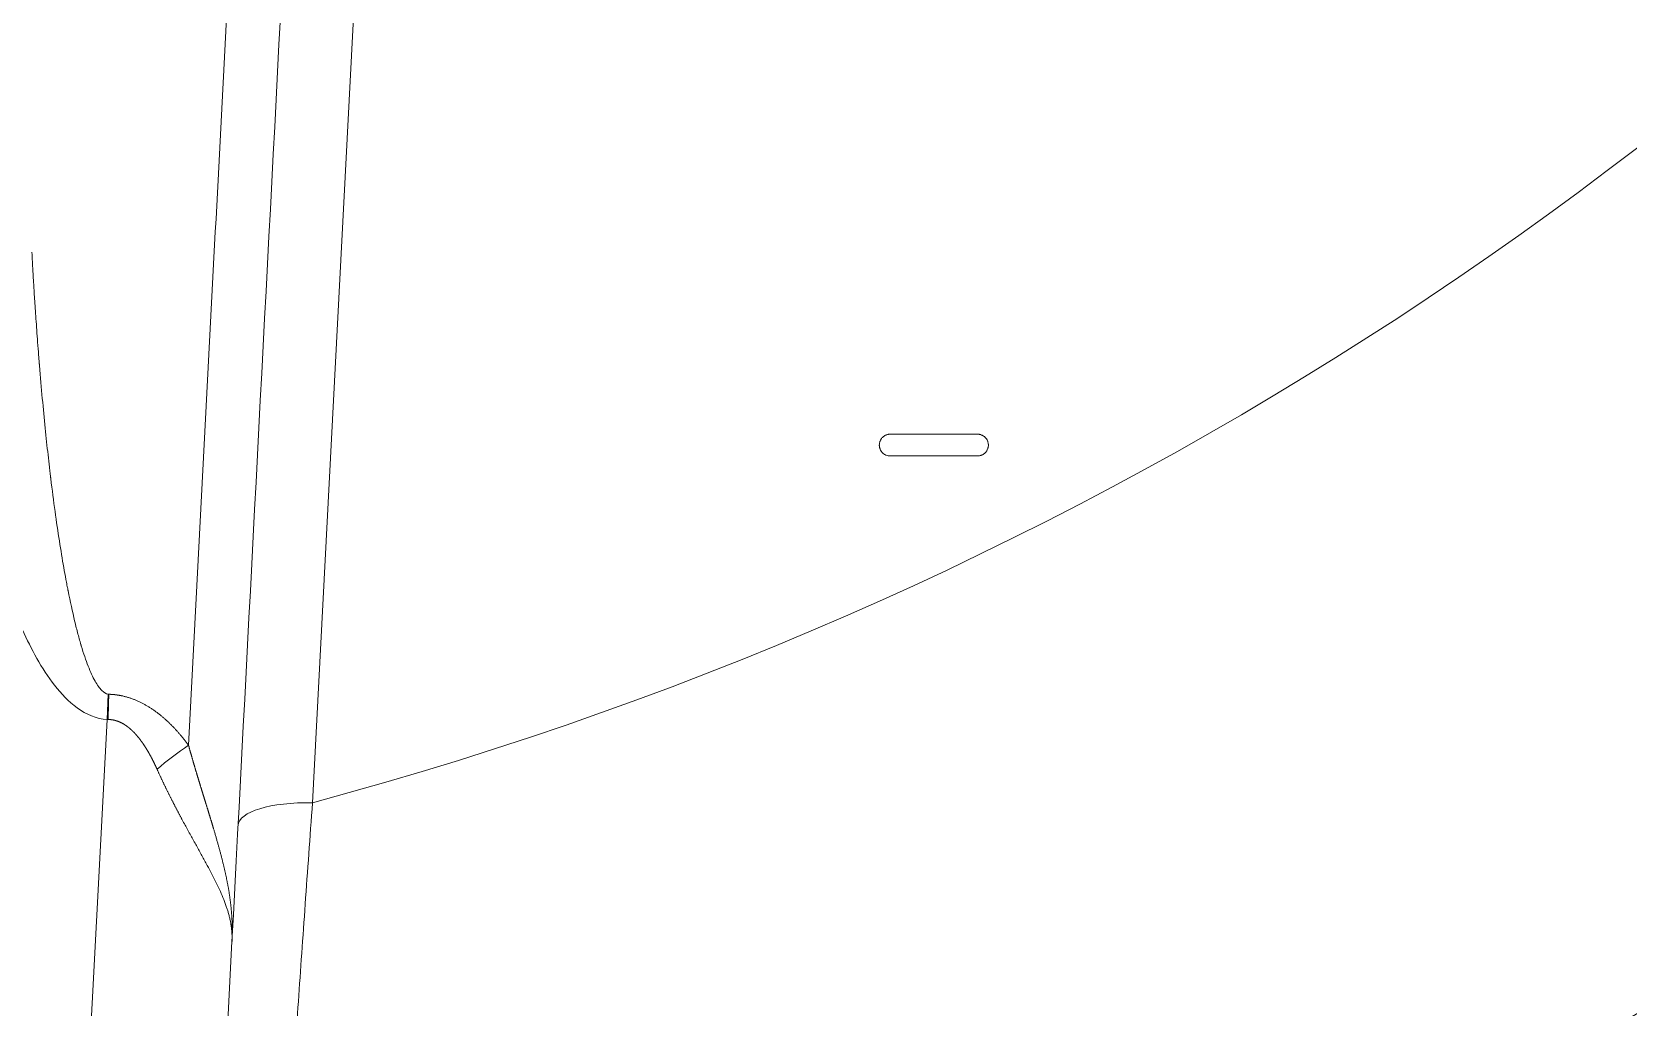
# Model space of a CAD drawing. Header units: millimetres. Extents: x 4664 to 8864, y -38 to 2932.
# Drawn here: x 5828.8 to 5879.8, y 1046.6 to 1077.7 of the extents above; entities that cross this region are included whole.
import ezdxf

# ---------------------------------------------------------------- set-up
doc = ezdxf.new("R2010")
doc.units = ezdxf.units.MM

msp = doc.modelspace()

# ---------------------------------------------------------------- linework, layer by layer
at = {"lineweight": 5}
for p, q in [((5843.507, 1162.505), (5837.773, 1053.09)), ((5859.009, 1064.862), (5856.223, 1064.862)), ((5856.223, 1064.166), (5859.009, 1064.166)), ((5831.215, 1055.749), (5831.247, 1056.558)), ((5830.207, 1036.528), (5831.215, 1055.749)), ((5835.202, 1048.656), (5834.235, 1030.206))]:
    msp.add_line(p, q, dxfattribs=at)
for radius, start, end in [(143.338, 281.4552, 357.26473), (120.442, 285.01823, 356.70933)]:
    msp.add_arc((5806.563, 1169.419), radius, start, end, dxfattribs=at)
for centre, major_axis, ratio, start_param, end_param in [((5831.269, 1055.747), (0.063, 2.611), 0.007773, 1.256835, 1.570575), ((5833.816, 1054.106), (2.1, 1.553), 0.256536, 1.383356, 1.872733), ((5838.005, 1052.226), (2.608, -0.137), 0.327583, 1.676949, 3.141593)]:
    msp.add_ellipse(centre, major_axis=major_axis, ratio=ratio, start_param=start_param, end_param=end_param, dxfattribs=at)
for points, knots in [([(5833.816, 1054.925), (5834.042, 1059.267), (5834.27, 1063.635), (5834.613, 1070.225), (5834.728, 1072.427), (5834.959, 1076.843), (5835.305, 1083.485), (5835.77, 1092.402), (5836.121, 1099.13), (5836.355, 1103.624), (5836.473, 1105.874), (5837.061, 1117.146), (5837.534, 1126.22), (5838.484, 1144.432), (5838.96, 1153.569), (5839.437, 1162.711)], [0, 0, 0, 0, 0.125, 0.125, 0.1875, 0.1875, 0.25, 0.375, 0.4375, 0.4375, 0.5, 0.5, 0.75, 0.75, 1, 1, 1, 1]), ([(5841.173, 1162.591), (5840.665, 1152.9), (5840.158, 1143.216), (5839.148, 1123.943), (5838.644, 1114.332), (5837.145, 1085.732), (5836.16, 1066.942), (5835.202, 1048.656)], [0, 0, 0, 0, 0.25, 0.25, 0.5, 0.5, 1, 1, 1, 1]), ([(5831.215, 1055.749), (5830.866, 1055.763), (5830.542, 1055.913), (5829.983, 1056.32), (5829.748, 1056.573), (5829.114, 1057.385), (5828.792, 1057.993), (5827.958, 1059.851), (5827.574, 1061.172), (5826.96, 1063.811), (5826.735, 1065.144), (5826.393, 1067.827), (5826.277, 1069.177), (5826.205, 1070.534)], [0, 0, 0, 0, 0.0625, 0.0625, 0.125, 0.125, 0.25, 0.25, 0.5, 0.5, 0.75, 0.75, 1, 1, 1, 1]), ([(5828.814, 1070.671), (5828.814, 1070.671), (5828.816, 1070.632), (5828.822, 1070.518), (5828.83, 1070.367), (5828.835, 1070.272), (5828.848, 1070.046), (5828.855, 1069.914), (5828.873, 1069.612), (5828.883, 1069.442), (5828.907, 1069.066), (5828.921, 1068.858), (5828.952, 1068.406), (5828.969, 1068.162), (5828.998, 1067.766), (5829.009, 1067.63), (5829.025, 1067.418), (5829.034, 1067.311), (5829.044, 1067.182), (5829.049, 1067.117), (5829.052, 1067.084), (5829.053, 1067.068), (5829.054, 1067.06), (5829.054, 1067.055), (5829.054, 1067.053), (5829.054, 1067.052), (5829.054, 1067.052), (5829.054, 1067.052), (5829.054, 1067.052), (5829.054, 1067.051), (5829.054, 1067.051), (5829.054, 1067.051), (5829.084, 1066.687), (5829.115, 1066.338), (5829.176, 1065.673), (5829.206, 1065.356), (5829.267, 1064.756), (5829.298, 1064.471), (5829.343, 1064.069), (5829.365, 1063.874), (5829.391, 1063.657), (5829.404, 1063.551), (5829.41, 1063.499), (5829.413, 1063.473), (5829.415, 1063.46), (5829.415, 1063.453), (5829.416, 1063.45), (5829.416, 1063.448), (5829.416, 1063.447), (5829.416, 1063.447), (5829.416, 1063.447), (5829.416, 1063.447), (5829.416, 1063.447), (5829.416, 1063.447), (5829.416, 1063.447), (5829.461, 1063.08), (5829.506, 1062.73), (5829.598, 1062.065), (5829.644, 1061.75), (5829.737, 1061.153), (5829.784, 1060.871), (5829.853, 1060.475), (5829.876, 1060.347), (5829.911, 1060.162), (5829.928, 1060.071), (5829.948, 1059.967), (5829.958, 1059.916), (5829.963, 1059.891), (5829.965, 1059.878), (5829.967, 1059.872), (5829.967, 1059.869), (5829.968, 1059.867), (5829.968, 1059.867), (5829.968, 1059.866), (5829.968, 1059.866), (5829.968, 1059.866), (5829.968, 1059.866), (5829.968, 1059.866), (5829.968, 1059.866), (5830.038, 1059.513), (5830.108, 1059.19), (5830.214, 1058.749), (5830.249, 1058.61), (5830.301, 1058.412), (5830.327, 1058.316), (5830.358, 1058.209), (5830.373, 1058.156), (5830.381, 1058.13), (5830.385, 1058.118), (5830.386, 1058.111), (5830.387, 1058.108), (5830.388, 1058.106), (5830.388, 1058.106), (5830.388, 1058.105), (5830.388, 1058.105), (5830.388, 1058.105), (5830.388, 1058.105), (5830.388, 1058.105), (5830.388, 1058.105), (5830.388, 1058.105), (5830.462, 1057.858), (5830.536, 1057.64), (5830.683, 1057.264), (5830.756, 1057.105), (5830.901, 1056.847), (5830.973, 1056.748), (5831.113, 1056.608), (5831.181, 1056.568), (5831.247, 1056.558)], [0, 0, 0, 0, 0.03125, 0.0625, 0.0625, 0.09375, 0.09375, 0.125, 0.125, 0.15625, 0.15625, 0.1875, 0.1875, 0.21875, 0.21875, 0.234375, 0.234375, 0.242187, 0.246094, 0.248047, 0.249023, 0.249512, 0.249756, 0.249878, 0.249939, 0.249969, 0.249985, 0.249992, 0.249996, 0.249998, 0.249998, 0.25, 0.25, 0.3125, 0.3125, 0.375, 0.375, 0.4375, 0.4375, 0.46875, 0.484375, 0.492187, 0.496094, 0.498047, 0.499023, 0.499512, 0.499756, 0.499878, 0.499939, 0.499969, 0.499985, 0.499992, 0.499996, 0.499996, 0.5, 0.5, 0.5625, 0.5625, 0.625, 0.625, 0.6875, 0.6875, 0.71875, 0.71875, 0.734375, 0.742187, 0.746094, 0.748047, 0.749023, 0.749512, 0.749756, 0.749878, 0.749939, 0.749969, 0.749985, 0.749992, 0.749996, 0.749996, 0.75, 0.75, 0.8125, 0.8125, 0.84375, 0.84375, 0.859375, 0.867187, 0.871094, 0.873047, 0.874023, 0.874512, 0.874756, 0.874878, 0.874939, 0.874969, 0.874985, 0.874992, 0.874996, 0.874998, 0.874998, 0.875, 0.875, 0.90625, 0.90625, 0.9375, 0.9375, 0.96875, 0.96875, 1, 1, 1, 1]), ([(5856.223, 1064.862), (5856.211, 1064.862), (5856.188, 1064.861), (5856.153, 1064.856), (5856.131, 1064.85), (5856.114, 1064.845), (5856.108, 1064.843), (5856.097, 1064.839), (5856.092, 1064.837), (5856.076, 1064.83), (5856.055, 1064.82), (5856.035, 1064.807), (5856.023, 1064.799), (5856.02, 1064.797), (5856.015, 1064.794), (5856.013, 1064.792), (5856.006, 1064.787), (5856.001, 1064.783), (5855.988, 1064.772), (5855.971, 1064.756), (5855.956, 1064.738), (5855.945, 1064.724), (5855.942, 1064.72), (5855.935, 1064.71), (5855.932, 1064.705), (5855.916, 1064.681), (5855.906, 1064.66), (5855.896, 1064.634), (5855.894, 1064.628), (5855.89, 1064.618), (5855.889, 1064.612), (5855.884, 1064.596), (5855.882, 1064.585), (5855.876, 1064.551), (5855.874, 1064.529), (5855.875, 1064.501), (5855.875, 1064.495), (5855.876, 1064.484), (5855.877, 1064.478), (5855.879, 1064.462), (5855.882, 1064.44), (5855.888, 1064.419), (5855.893, 1064.403), (5855.895, 1064.398), (5855.899, 1064.387), (5855.901, 1064.382), (5855.912, 1064.356), (5855.922, 1064.337), (5855.941, 1064.31), (5855.948, 1064.301), (5855.958, 1064.288), (5855.962, 1064.284), (5855.97, 1064.275), (5855.973, 1064.271), (5855.993, 1064.252), (5856.01, 1064.238), (5856.038, 1064.219), (5856.048, 1064.213), (5856.06, 1064.206), (5856.063, 1064.205), (5856.068, 1064.202), (5856.076, 1064.199), (5856.083, 1064.195), (5856.11, 1064.184), (5856.131, 1064.177), (5856.159, 1064.172), (5856.165, 1064.171), (5856.176, 1064.169), (5856.182, 1064.168), (5856.2, 1064.167), (5856.211, 1064.166), (5856.223, 1064.166)], [0, 0, 0, 0, 0.03125, 0.0625, 0.09375, 0.09375, 0.109375, 0.109375, 0.125, 0.125, 0.15625, 0.1875, 0.1875, 0.195313, 0.195313, 0.203125, 0.203125, 0.21875, 0.21875, 0.25, 0.28125, 0.28125, 0.296875, 0.296875, 0.3125, 0.3125, 0.375, 0.375, 0.390625, 0.390625, 0.40625, 0.40625, 0.4375, 0.4375, 0.5, 0.5, 0.515625, 0.515625, 0.53125, 0.53125, 0.5625, 0.59375, 0.59375, 0.609375, 0.609375, 0.625, 0.625, 0.6875, 0.6875, 0.71875, 0.71875, 0.734375, 0.734375, 0.75, 0.75, 0.8125, 0.8125, 0.84375, 0.84375, 0.851562, 0.851562, 0.859375, 0.875, 0.875, 0.9375, 0.9375, 0.953125, 0.953125, 0.96875, 0.96875, 1, 1, 1, 1]), ([(5859.009, 1064.166), (5859.021, 1064.166), (5859.044, 1064.167), (5859.078, 1064.172), (5859.101, 1064.178), (5859.118, 1064.183), (5859.124, 1064.185), (5859.135, 1064.189), (5859.14, 1064.192), (5859.156, 1064.198), (5859.177, 1064.209), (5859.197, 1064.221), (5859.209, 1064.229), (5859.212, 1064.231), (5859.217, 1064.235), (5859.219, 1064.236), (5859.226, 1064.242), (5859.231, 1064.245), (5859.244, 1064.257), (5859.261, 1064.273), (5859.276, 1064.29), (5859.287, 1064.304), (5859.29, 1064.309), (5859.297, 1064.318), (5859.3, 1064.323), (5859.316, 1064.348), (5859.326, 1064.368), (5859.336, 1064.395), (5859.338, 1064.4), (5859.342, 1064.411), (5859.343, 1064.417), (5859.348, 1064.433), (5859.35, 1064.444), (5859.356, 1064.478), (5859.358, 1064.5), (5859.357, 1064.528), (5859.357, 1064.534), (5859.356, 1064.545), (5859.355, 1064.55), (5859.353, 1064.567), (5859.35, 1064.589), (5859.344, 1064.61), (5859.339, 1064.626), (5859.337, 1064.631), (5859.333, 1064.642), (5859.331, 1064.647), (5859.32, 1064.672), (5859.309, 1064.692), (5859.291, 1064.719), (5859.284, 1064.728), (5859.273, 1064.741), (5859.27, 1064.745), (5859.262, 1064.753), (5859.258, 1064.757), (5859.239, 1064.777), (5859.221, 1064.791), (5859.194, 1064.81), (5859.184, 1064.816), (5859.169, 1064.824), (5859.164, 1064.826), (5859.154, 1064.831), (5859.148, 1064.833), (5859.122, 1064.844), (5859.101, 1064.851), (5859.073, 1064.857), (5859.067, 1064.858), (5859.055, 1064.859), (5859.05, 1064.86), (5859.032, 1064.862), (5859.021, 1064.862), (5859.009, 1064.862)], [0, 0, 0, 0, 0.03125, 0.0625, 0.09375, 0.09375, 0.109375, 0.109375, 0.125, 0.125, 0.15625, 0.1875, 0.1875, 0.195313, 0.195313, 0.203125, 0.203125, 0.21875, 0.21875, 0.25, 0.28125, 0.28125, 0.296875, 0.296875, 0.3125, 0.3125, 0.375, 0.375, 0.390625, 0.390625, 0.40625, 0.40625, 0.4375, 0.4375, 0.5, 0.5, 0.515625, 0.515625, 0.53125, 0.53125, 0.5625, 0.59375, 0.59375, 0.609375, 0.609375, 0.625, 0.625, 0.6875, 0.6875, 0.71875, 0.71875, 0.734375, 0.734375, 0.75, 0.75, 0.8125, 0.8125, 0.84375, 0.84375, 0.859375, 0.859375, 0.875, 0.875, 0.9375, 0.9375, 0.953125, 0.953125, 0.96875, 0.96875, 1, 1, 1, 1]), ([(5831.269, 1056.554), (5831.272, 1056.554), (5831.279, 1056.554), (5831.289, 1056.554), (5831.299, 1056.553), (5831.308, 1056.553), (5831.318, 1056.553), (5831.328, 1056.552), (5831.338, 1056.552), (5831.348, 1056.551), (5831.358, 1056.55), (5831.368, 1056.55), (5831.377, 1056.549), (5831.387, 1056.548), (5831.397, 1056.548), (5831.407, 1056.547), (5831.417, 1056.546), (5831.427, 1056.545), (5831.437, 1056.544), (5831.447, 1056.543), (5831.456, 1056.542), (5831.466, 1056.541), (5831.476, 1056.54), (5831.486, 1056.538), (5831.496, 1056.537), (5831.506, 1056.536), (5831.516, 1056.535), (5831.526, 1056.533), (5831.536, 1056.532), (5831.545, 1056.53), (5831.555, 1056.529), (5831.565, 1056.527), (5831.575, 1056.526), (5831.585, 1056.524), (5831.595, 1056.522), (5831.605, 1056.521), (5831.615, 1056.519), (5831.625, 1056.517), (5831.635, 1056.515), (5831.645, 1056.513), (5831.654, 1056.511), (5831.693, 1056.504), (5831.76, 1056.488), (5831.855, 1056.463), (5831.949, 1056.434), (5832.043, 1056.401), (5832.134, 1056.364), (5832.224, 1056.325), (5832.313, 1056.282), (5832.401, 1056.236), (5832.487, 1056.187), (5832.571, 1056.136), (5832.654, 1056.082), (5832.721, 1056.036), (5832.773, 1055.998), (5832.811, 1055.97), (5832.848, 1055.941), (5832.885, 1055.912), (5832.923, 1055.882), (5832.96, 1055.851), (5832.996, 1055.82), (5833.033, 1055.789), (5833.069, 1055.757), (5833.106, 1055.724), (5833.142, 1055.691), (5833.178, 1055.657), (5833.214, 1055.622), (5833.249, 1055.587), (5833.285, 1055.551), (5833.33, 1055.505), (5833.385, 1055.447), (5833.45, 1055.376), (5833.514, 1055.303), (5833.563, 1055.245), (5833.599, 1055.202), (5833.62, 1055.176), (5833.642, 1055.149), (5833.664, 1055.122), (5833.685, 1055.095), (5833.707, 1055.067), (5833.729, 1055.04), (5833.75, 1055.011), (5833.772, 1054.983), (5833.794, 1054.954), (5833.808, 1054.935), (5833.816, 1054.925)], [0, 0, 0, 0, 0.003096, 0.006194, 0.009292, 0.012391, 0.015492, 0.018593, 0.021696, 0.024801, 0.027906, 0.031014, 0.034123, 0.037233, 0.040345, 0.043459, 0.046575, 0.049692, 0.052812, 0.055934, 0.059057, 0.062183, 0.065312, 0.068442, 0.071575, 0.07471, 0.077848, 0.080988, 0.084132, 0.087277, 0.090426, 0.093577, 0.096732, 0.099889, 0.103049, 0.106213, 0.10938, 0.112549, 0.115723, 0.118899, 0.122079, 0.125263, 0.155904, 0.186838, 0.218117, 0.249795, 0.280514, 0.311573, 0.343012, 0.374874, 0.405803, 0.437044, 0.468627, 0.500584, 0.515525, 0.530545, 0.545645, 0.560828, 0.576096, 0.591452, 0.606896, 0.622432, 0.638062, 0.653787, 0.66961, 0.685532, 0.701555, 0.717682, 0.733914, 0.750252, 0.780585, 0.811464, 0.842899, 0.8749, 0.885815, 0.89682, 0.907916, 0.919104, 0.930383, 0.941754, 0.953218, 0.964774, 0.976423, 0.988165, 1, 1, 1, 1]), ([(5832.811, 1054.159), (5832.808, 1054.165), (5832.803, 1054.176), (5832.795, 1054.193), (5832.787, 1054.21), (5832.78, 1054.227), (5832.772, 1054.244), (5832.764, 1054.261), (5832.756, 1054.277), (5832.748, 1054.294), (5832.74, 1054.31), (5832.733, 1054.327), (5832.725, 1054.343), (5832.717, 1054.359), (5832.709, 1054.375), (5832.701, 1054.391), (5832.693, 1054.407), (5832.685, 1054.423), (5832.677, 1054.439), (5832.669, 1054.454), (5832.661, 1054.47), (5832.653, 1054.485), (5832.645, 1054.501), (5832.638, 1054.516), (5832.63, 1054.531), (5832.622, 1054.546), (5832.614, 1054.561), (5832.606, 1054.576), (5832.597, 1054.591), (5832.589, 1054.605), (5832.581, 1054.62), (5832.573, 1054.634), (5832.565, 1054.649), (5832.557, 1054.663), (5832.549, 1054.677), (5832.541, 1054.691), (5832.533, 1054.705), (5832.525, 1054.719), (5832.517, 1054.733), (5832.509, 1054.747), (5832.501, 1054.761), (5832.492, 1054.774), (5832.484, 1054.788), (5832.476, 1054.801), (5832.468, 1054.814), (5832.46, 1054.828), (5832.452, 1054.841), (5832.443, 1054.854), (5832.435, 1054.866), (5832.427, 1054.879), (5832.419, 1054.892), (5832.411, 1054.905), (5832.402, 1054.917), (5832.394, 1054.93), (5832.386, 1054.942), (5832.378, 1054.954), (5832.369, 1054.966), (5832.361, 1054.978), (5832.353, 1054.99), (5832.345, 1055.002), (5832.336, 1055.014), (5832.328, 1055.026), (5832.32, 1055.037), (5832.311, 1055.049), (5832.303, 1055.06), (5832.295, 1055.071), (5832.286, 1055.083), (5832.278, 1055.094), (5832.27, 1055.105), (5832.261, 1055.116), (5832.253, 1055.127), (5832.245, 1055.137), (5832.236, 1055.148), (5832.228, 1055.159), (5832.22, 1055.169), (5832.211, 1055.179), (5832.203, 1055.19), (5832.194, 1055.2), (5832.186, 1055.21), (5832.178, 1055.22), (5832.169, 1055.23), (5832.161, 1055.24), (5832.152, 1055.249), (5832.144, 1055.259), (5832.135, 1055.268), (5832.127, 1055.278), (5832.118, 1055.288), (5832.107, 1055.299), (5832.096, 1055.311), (5832.085, 1055.323), (5832.074, 1055.335), (5832.063, 1055.346), (5832.051, 1055.358), (5832.04, 1055.369), (5832.029, 1055.38), (5832.018, 1055.391), (5832.006, 1055.401), (5831.995, 1055.412), (5831.984, 1055.422), (5831.973, 1055.432), (5831.961, 1055.442), (5831.95, 1055.452), (5831.939, 1055.462), (5831.927, 1055.472), (5831.916, 1055.481), (5831.904, 1055.49), (5831.893, 1055.499), (5831.882, 1055.508), (5831.87, 1055.517), (5831.859, 1055.525), (5831.847, 1055.534), (5831.836, 1055.542), (5831.824, 1055.55), (5831.813, 1055.558), (5831.801, 1055.566), (5831.79, 1055.573), (5831.778, 1055.581), (5831.767, 1055.588), (5831.755, 1055.595), (5831.744, 1055.602), (5831.732, 1055.609), (5831.72, 1055.616), (5831.709, 1055.622), (5831.697, 1055.629), (5831.686, 1055.635), (5831.674, 1055.641), (5831.662, 1055.647), (5831.651, 1055.652), (5831.639, 1055.658), (5831.627, 1055.663), (5831.616, 1055.668), (5831.604, 1055.673), (5831.592, 1055.678), (5831.581, 1055.683), (5831.569, 1055.687), (5831.557, 1055.692), (5831.545, 1055.696), (5831.534, 1055.7), (5831.522, 1055.704), (5831.51, 1055.708), (5831.498, 1055.711), (5831.486, 1055.715), (5831.475, 1055.718), (5831.463, 1055.721), (5831.451, 1055.724), (5831.439, 1055.727), (5831.427, 1055.729), (5831.416, 1055.732), (5831.404, 1055.734), (5831.392, 1055.736), (5831.38, 1055.738), (5831.368, 1055.74), (5831.356, 1055.741), (5831.344, 1055.743), (5831.332, 1055.744), (5831.32, 1055.745), (5831.308, 1055.746), (5831.296, 1055.747), (5831.285, 1055.748), (5831.273, 1055.748), (5831.261, 1055.748), (5831.253, 1055.749), (5831.249, 1055.749)], [0, 0, 0, 0, 0.008114, 0.016192, 0.024235, 0.032243, 0.040216, 0.048154, 0.056057, 0.063926, 0.071759, 0.079557, 0.087321, 0.09505, 0.102744, 0.110404, 0.118029, 0.125619, 0.133175, 0.140697, 0.148184, 0.155637, 0.163056, 0.17044, 0.17779, 0.185106, 0.192388, 0.199636, 0.20685, 0.214031, 0.221177, 0.22829, 0.235369, 0.242414, 0.249426, 0.256404, 0.263349, 0.27026, 0.277138, 0.283983, 0.290795, 0.297573, 0.304319, 0.311032, 0.317711, 0.324358, 0.330972, 0.337554, 0.344103, 0.350619, 0.357103, 0.363555, 0.369975, 0.376362, 0.382717, 0.38904, 0.395331, 0.401591, 0.407818, 0.414014, 0.420179, 0.426312, 0.432414, 0.438484, 0.444523, 0.450532, 0.456509, 0.462455, 0.468371, 0.474256, 0.48011, 0.485934, 0.491728, 0.497491, 0.503225, 0.508928, 0.514602, 0.520246, 0.52586, 0.531445, 0.537001, 0.542527, 0.548024, 0.553492, 0.558932, 0.564342, 0.569725, 0.576759, 0.583746, 0.590685, 0.597578, 0.604425, 0.611225, 0.61798, 0.62469, 0.631355, 0.637975, 0.644551, 0.651084, 0.657574, 0.66402, 0.670425, 0.676787, 0.683109, 0.689389, 0.695629, 0.701829, 0.707989, 0.714111, 0.720194, 0.726239, 0.732247, 0.738218, 0.744153, 0.750052, 0.755917, 0.761746, 0.767542, 0.773305, 0.779035, 0.784733, 0.790399, 0.796035, 0.801641, 0.807217, 0.812765, 0.818285, 0.823777, 0.829243, 0.834684, 0.840099, 0.84549, 0.850857, 0.856201, 0.861524, 0.866825, 0.872106, 0.877367, 0.88261, 0.887834, 0.893042, 0.898233, 0.903408, 0.90857, 0.913717, 0.918852, 0.923975, 0.929086, 0.934188, 0.93928, 0.944364, 0.949441, 0.954511, 0.959575, 0.964635, 0.969691, 0.974744, 0.979796, 0.984846, 0.989896, 0.994947, 1, 1, 1, 1]), ([(5833.816, 1054.925), (5833.818, 1054.916), (5833.823, 1054.899), (5833.83, 1054.874), (5833.837, 1054.848), (5833.844, 1054.823), (5833.851, 1054.797), (5833.858, 1054.772), (5833.865, 1054.746), (5833.872, 1054.72), (5833.879, 1054.695), (5833.887, 1054.669), (5833.894, 1054.644), (5833.901, 1054.618), (5833.908, 1054.593), (5833.916, 1054.567), (5833.923, 1054.542), (5833.93, 1054.516), (5833.938, 1054.491), (5833.945, 1054.466), (5833.952, 1054.44), (5833.96, 1054.415), (5833.967, 1054.389), (5833.974, 1054.364), (5833.982, 1054.338), (5833.989, 1054.313), (5833.997, 1054.287), (5834.004, 1054.262), (5834.012, 1054.237), (5834.019, 1054.211), (5834.027, 1054.186), (5834.034, 1054.16), (5834.042, 1054.135), (5834.049, 1054.11), (5834.057, 1054.084), (5834.064, 1054.059), (5834.072, 1054.034), (5834.079, 1054.008), (5834.087, 1053.983), (5834.095, 1053.958), (5834.102, 1053.932), (5834.11, 1053.907), (5834.118, 1053.882), (5834.125, 1053.857), (5834.133, 1053.831), (5834.141, 1053.806), (5834.148, 1053.781), (5834.156, 1053.756), (5834.164, 1053.73), (5834.171, 1053.705), (5834.179, 1053.68), (5834.187, 1053.655), (5834.194, 1053.63), (5834.202, 1053.605), (5834.21, 1053.579), (5834.218, 1053.554), (5834.225, 1053.529), (5834.233, 1053.504), (5834.241, 1053.479), (5834.248, 1053.454), (5834.256, 1053.429), (5834.264, 1053.404), (5834.272, 1053.379), (5834.279, 1053.353), (5834.287, 1053.328), (5834.295, 1053.303), (5834.303, 1053.278), (5834.31, 1053.253), (5834.318, 1053.228), (5834.326, 1053.203), (5834.334, 1053.178), (5834.341, 1053.153), (5834.349, 1053.129), (5834.357, 1053.104), (5834.365, 1053.079), (5834.372, 1053.054), (5834.38, 1053.029), (5834.388, 1053.004), (5834.395, 1052.979), (5834.403, 1052.954), (5834.411, 1052.929), (5834.418, 1052.905), (5834.426, 1052.88), (5834.434, 1052.855), (5834.441, 1052.83), (5834.449, 1052.805), (5834.457, 1052.781), (5834.464, 1052.756), (5834.472, 1052.731), (5834.479, 1052.706), (5834.487, 1052.682), (5834.495, 1052.657), (5834.502, 1052.632), (5834.51, 1052.608), (5834.517, 1052.583), (5834.525, 1052.558), (5834.532, 1052.534), (5834.54, 1052.509), (5834.547, 1052.484), (5834.554, 1052.46), (5834.562, 1052.435), (5834.569, 1052.411), (5834.577, 1052.386), (5834.584, 1052.362), (5834.591, 1052.337), (5834.599, 1052.312), (5834.606, 1052.288), (5834.613, 1052.264), (5834.624, 1052.229), (5834.637, 1052.183), (5834.653, 1052.128), (5834.669, 1052.073), (5834.685, 1052.018), (5834.701, 1051.964), (5834.716, 1051.91), (5834.732, 1051.856), (5834.747, 1051.803), (5834.761, 1051.75), (5834.776, 1051.698), (5834.79, 1051.646), (5834.805, 1051.594), (5834.819, 1051.542), (5834.832, 1051.491), (5834.846, 1051.441), (5834.859, 1051.39), (5834.872, 1051.34), (5834.885, 1051.29), (5834.897, 1051.241), (5834.909, 1051.192), (5834.921, 1051.143), (5834.933, 1051.095), (5834.945, 1051.047), (5834.956, 1051), (5834.967, 1050.952), (5834.977, 1050.905), (5834.988, 1050.859), (5834.998, 1050.812), (5835.008, 1050.766), (5835.018, 1050.721), (5835.027, 1050.675), (5835.036, 1050.63), (5835.045, 1050.585), (5835.054, 1050.541), (5835.062, 1050.497), (5835.071, 1050.453), (5835.079, 1050.41), (5835.086, 1050.367), (5835.094, 1050.324), (5835.101, 1050.281), (5835.108, 1050.239), (5835.114, 1050.197), (5835.121, 1050.155), (5835.127, 1050.114), (5835.133, 1050.073), (5835.139, 1050.032), (5835.144, 1049.992), (5835.149, 1049.951), (5835.154, 1049.912), (5835.159, 1049.872), (5835.164, 1049.833), (5835.168, 1049.794), (5835.172, 1049.755), (5835.176, 1049.716), (5835.18, 1049.678), (5835.183, 1049.64), (5835.186, 1049.603), (5835.189, 1049.565), (5835.192, 1049.528), (5835.195, 1049.491), (5835.197, 1049.455), (5835.199, 1049.418), (5835.201, 1049.382), (5835.203, 1049.347), (5835.205, 1049.311), (5835.206, 1049.276), (5835.207, 1049.241), (5835.208, 1049.206), (5835.209, 1049.172), (5835.21, 1049.138), (5835.211, 1049.104), (5835.211, 1049.07), (5835.211, 1049.037), (5835.211, 1049.004), (5835.211, 1048.971), (5835.211, 1048.938), (5835.211, 1048.906), (5835.21, 1048.874), (5835.209, 1048.842), (5835.208, 1048.81), (5835.207, 1048.779), (5835.206, 1048.748), (5835.205, 1048.717), (5835.204, 1048.686), (5835.203, 1048.666), (5835.202, 1048.656)], [0, 0, 0, 0, 0.003646, 0.007293, 0.010943, 0.014594, 0.018247, 0.021902, 0.025558, 0.029217, 0.032877, 0.036539, 0.040202, 0.043868, 0.047535, 0.051204, 0.054875, 0.058547, 0.062222, 0.065898, 0.069576, 0.073255, 0.076937, 0.08062, 0.084305, 0.087992, 0.09168, 0.095371, 0.099063, 0.102757, 0.106452, 0.11015, 0.113849, 0.11755, 0.121253, 0.124957, 0.128663, 0.132372, 0.136081, 0.139793, 0.143506, 0.147221, 0.150938, 0.154657, 0.158377, 0.162099, 0.165823, 0.169548, 0.173275, 0.177004, 0.180735, 0.184468, 0.188202, 0.191938, 0.195675, 0.199415, 0.203156, 0.206898, 0.210643, 0.214389, 0.218137, 0.221887, 0.225638, 0.229391, 0.233145, 0.236902, 0.24066, 0.244419, 0.248181, 0.251944, 0.255708, 0.259475, 0.263243, 0.267012, 0.270784, 0.274556, 0.278331, 0.282107, 0.285885, 0.289664, 0.293445, 0.297228, 0.301012, 0.304798, 0.308585, 0.312374, 0.316165, 0.319957, 0.323751, 0.327546, 0.331343, 0.335141, 0.338941, 0.342743, 0.346546, 0.35035, 0.354156, 0.357964, 0.361773, 0.365583, 0.369395, 0.373209, 0.377024, 0.38084, 0.384658, 0.388477, 0.392298, 0.39612, 0.399944, 0.408677, 0.417372, 0.426029, 0.434648, 0.443229, 0.451772, 0.460276, 0.468742, 0.47717, 0.485559, 0.493909, 0.502221, 0.510494, 0.518728, 0.526922, 0.535078, 0.543194, 0.551272, 0.559309, 0.567308, 0.575266, 0.583185, 0.591065, 0.598904, 0.606704, 0.614464, 0.622184, 0.629863, 0.637503, 0.645102, 0.652661, 0.66018, 0.667658, 0.675096, 0.682494, 0.689851, 0.697167, 0.704442, 0.711677, 0.718871, 0.726024, 0.733137, 0.740208, 0.747239, 0.754228, 0.761177, 0.768084, 0.774951, 0.781776, 0.78856, 0.795303, 0.802005, 0.808666, 0.815285, 0.821864, 0.828401, 0.834896, 0.841351, 0.847764, 0.854136, 0.860466, 0.866755, 0.873003, 0.879209, 0.885374, 0.891498, 0.897581, 0.903622, 0.909621, 0.91558, 0.921497, 0.927372, 0.933207, 0.939, 0.944752, 0.950462, 0.956131, 0.961759, 0.967346, 0.972891, 0.978395, 0.983858, 0.98928, 0.994661, 1, 1, 1, 1]), ([(5835.202, 1048.656), (5835.202, 1048.659), (5835.203, 1048.666), (5835.203, 1048.676), (5835.203, 1048.686), (5835.204, 1048.695), (5835.204, 1048.705), (5835.204, 1048.715), (5835.205, 1048.725), (5835.205, 1048.734), (5835.205, 1048.744), (5835.205, 1048.753), (5835.205, 1048.763), (5835.205, 1048.772), (5835.205, 1048.782), (5835.205, 1048.791), (5835.205, 1048.8), (5835.205, 1048.81), (5835.205, 1048.819), (5835.205, 1048.828), (5835.205, 1048.837), (5835.204, 1048.846), (5835.204, 1048.855), (5835.204, 1048.865), (5835.204, 1048.873), (5835.203, 1048.882), (5835.203, 1048.891), (5835.202, 1048.9), (5835.202, 1048.909), (5835.202, 1048.918), (5835.201, 1048.926), (5835.2, 1048.935), (5835.2, 1048.944), (5835.199, 1048.952), (5835.199, 1048.961), (5835.198, 1048.969), (5835.197, 1048.978), (5835.197, 1048.986), (5835.196, 1048.995), (5835.195, 1049.003), (5835.195, 1049.011), (5835.194, 1049.019), (5835.193, 1049.028), (5835.192, 1049.036), (5835.191, 1049.044), (5835.19, 1049.052), (5835.19, 1049.06), (5835.189, 1049.068), (5835.188, 1049.076), (5835.187, 1049.084), (5835.186, 1049.091), (5835.185, 1049.099), (5835.184, 1049.107), (5835.183, 1049.115), (5835.182, 1049.122), (5835.181, 1049.13), (5835.18, 1049.137), (5835.179, 1049.145), (5835.178, 1049.152), (5835.176, 1049.16), (5835.175, 1049.167), (5835.174, 1049.175), (5835.173, 1049.182), (5835.172, 1049.189), (5835.171, 1049.196), (5835.17, 1049.204), (5835.168, 1049.211), (5835.161, 1049.256), (5835.145, 1049.339), (5835.117, 1049.459), (5835.085, 1049.577), (5835.05, 1049.691), (5834.996, 1049.851), (5834.917, 1050.058), (5834.805, 1050.316), (5834.682, 1050.573), (5834.551, 1050.829), (5834.433, 1051.053), (5834.33, 1051.244), (5834.243, 1051.401), (5834.156, 1051.56), (5834.067, 1051.72), (5833.977, 1051.882), (5833.886, 1052.046), (5833.795, 1052.211), (5833.704, 1052.377), (5833.637, 1052.501), (5833.595, 1052.579), (5833.577, 1052.612), (5833.56, 1052.646), (5833.542, 1052.679), (5833.524, 1052.713), (5833.506, 1052.746), (5833.488, 1052.78), (5833.47, 1052.814), (5833.453, 1052.847), (5833.435, 1052.881), (5833.417, 1052.915), (5833.399, 1052.949), (5833.382, 1052.984), (5833.364, 1053.018), (5833.346, 1053.052), (5833.328, 1053.087), (5833.311, 1053.121), (5833.293, 1053.156), (5833.275, 1053.19), (5833.258, 1053.225), (5833.24, 1053.26), (5833.223, 1053.295), (5833.205, 1053.33), (5833.188, 1053.365), (5833.17, 1053.4), (5833.153, 1053.436), (5833.135, 1053.471), (5833.118, 1053.506), (5833.1, 1053.542), (5833.083, 1053.578), (5833.066, 1053.613), (5833.048, 1053.649), (5833.031, 1053.685), (5833.014, 1053.721), (5832.997, 1053.757), (5832.98, 1053.793), (5832.963, 1053.829), (5832.946, 1053.866), (5832.929, 1053.902), (5832.912, 1053.938), (5832.895, 1053.975), (5832.878, 1054.012), (5832.861, 1054.048), (5832.844, 1054.085), (5832.827, 1054.122), (5832.816, 1054.147), (5832.811, 1054.159)], [0, 0, 0, 0, 0.002241, 0.004472, 0.006691, 0.008901, 0.011099, 0.013286, 0.015463, 0.017629, 0.019785, 0.02193, 0.024063, 0.026187, 0.028299, 0.030401, 0.032492, 0.034572, 0.036642, 0.038701, 0.040749, 0.042787, 0.044813, 0.046829, 0.048835, 0.050829, 0.052813, 0.054786, 0.056748, 0.0587, 0.060641, 0.062571, 0.064491, 0.066399, 0.068297, 0.070185, 0.072061, 0.073927, 0.075782, 0.077627, 0.07946, 0.081283, 0.083096, 0.084897, 0.086688, 0.088468, 0.090238, 0.091996, 0.093744, 0.095481, 0.097208, 0.098924, 0.100629, 0.102323, 0.104006, 0.105679, 0.107342, 0.108993, 0.110634, 0.112264, 0.113883, 0.115491, 0.117089, 0.118676, 0.120253, 0.121819, 0.123373, 0.124918, 0.151665, 0.177527, 0.202504, 0.226597, 0.249807, 0.302644, 0.354047, 0.404035, 0.452632, 0.499863, 0.528051, 0.556122, 0.584083, 0.611939, 0.639696, 0.667361, 0.69494, 0.72244, 0.749867, 0.75524, 0.760615, 0.765992, 0.771372, 0.776754, 0.782138, 0.787524, 0.792914, 0.798305, 0.803699, 0.809096, 0.814496, 0.819898, 0.825303, 0.83071, 0.836121, 0.841534, 0.846951, 0.85237, 0.857793, 0.863218, 0.868647, 0.874079, 0.879514, 0.884952, 0.890394, 0.895839, 0.901288, 0.90674, 0.912195, 0.917654, 0.923117, 0.928583, 0.934053, 0.939527, 0.945005, 0.950486, 0.955972, 0.961461, 0.966954, 0.972451, 0.977953, 0.983458, 0.988968, 0.994482, 1, 1, 1, 1]), ([(5837.773, 1053.09), (5837.733, 1052.543), (5837.655, 1051.455), (5837.541, 1049.849), (5837.429, 1048.274), (5837.321, 1046.732), (5837.251, 1045.73), (5837.182, 1044.742), (5837.148, 1044.255), (5837.081, 1043.297), (5837.048, 1042.825), (5836.984, 1041.899), (5836.953, 1041.445), (5836.892, 1040.554), (5836.862, 1040.117), (5836.803, 1039.264), (5836.775, 1038.847), (5836.719, 1038.034), (5836.692, 1037.638), (5836.64, 1036.869), (5836.614, 1036.495), (5836.565, 1035.771), (5836.542, 1035.421), (5836.496, 1034.745), (5836.474, 1034.42), (5836.432, 1033.795), (5836.412, 1033.496), (5836.374, 1032.924), (5836.356, 1032.651), (5836.338, 1032.393)], [0, 0, 0, 0, 0.0625, 0.125, 0.1875, 0.25, 0.3125, 0.3125, 0.375, 0.375, 0.4375, 0.4375, 0.5, 0.5, 0.5625, 0.5625, 0.625, 0.625, 0.6875, 0.6875, 0.75, 0.75, 0.8125, 0.8125, 0.875, 0.875, 0.9375, 0.9375, 1, 1, 1, 1])]:
    msp.add_open_spline(points, degree=3, knots=knots, dxfattribs=at)
for points in [[(5831.247, 1056.558), (5831.254, 1056.556), (5831.262, 1056.555), (5831.269, 1056.554)], [(5831.249, 1055.749), (5831.237, 1055.749), (5831.226, 1055.749), (5831.215, 1055.749)]]:
    msp.add_open_spline(points, degree=3, dxfattribs=at)

doc.saveas('drawing.dxf')
